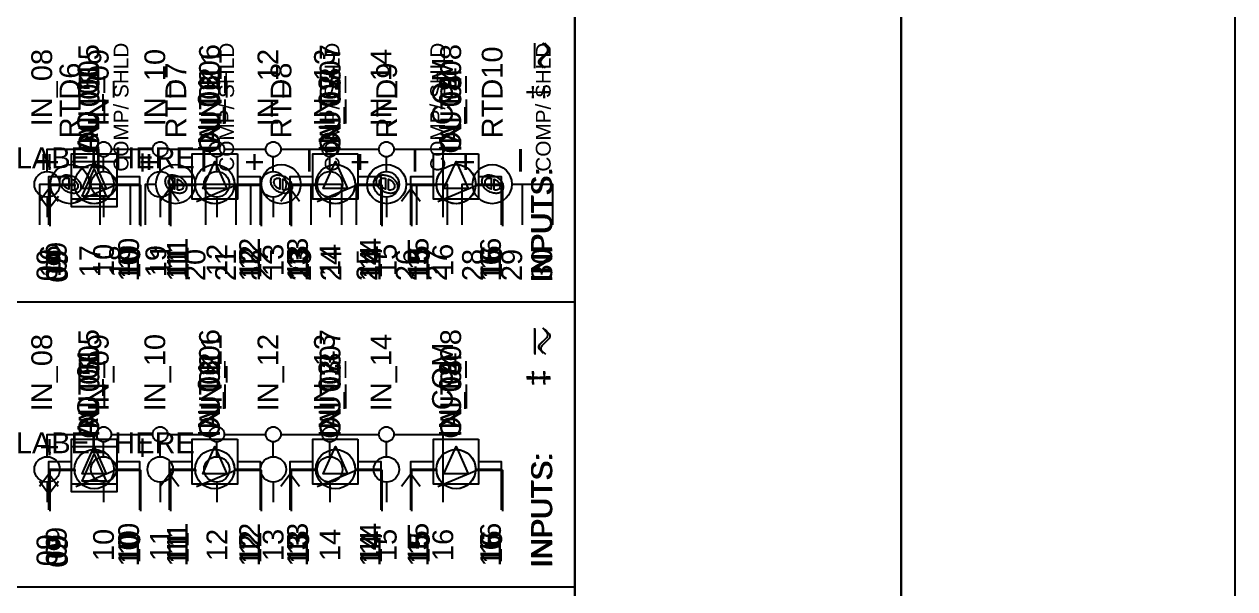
# Model space of a CAD drawing. Extents: x 0.3 to 23.7, y 0.2 to 17.8.
# Drawn here: x 11.563 to 15.577, y 3.17 to 5.042 of the extents above; entities that cross this region are included whole.
import ezdxf

# ---------------------------------------------------------------- set-up
doc = ezdxf.new("R2010")
doc.units = 0
doc.header["$MEASUREMENT"] = 0
for name, color, linetype in [('3_01__0-__EMPTY', 7, 'CONTINUOUS'), ('3_02__B-___3__DI___4__DO__', 7, 'CONTINUOUS'), ('3_03__1-___4__DI___4__DO_E', 7, 'CONTINUOUS'), ('3_04__C-___4__DI___4__DO_F', 7, 'CONTINUOUS'), ('3_05__D-___4__DI___3__DO_E', 7, 'CONTINUOUS'), ('3_06__2-___8__DO__ELECTROM', 7, 'CONTINUOUS'), ('3_07__3-___8__DI', 7, 'CONTINUOUS'), ('3_08__4-___14__DI', 7, 'CONTINUOUS'), ('3_09__6-___4__AI___4__AO__', 7, 'CONTINUOUS'), ('3_10__9-___10__RTD_INPUTS', 7, 'CONTINUOUS'), ('4_01__0-__EMPTY', 7, 'CONTINUOUS'), ('4_02__B-___3__DI___4__DO__', 7, 'CONTINUOUS'), ('4_03__1-___4__DI___4__DO_E', 7, 'CONTINUOUS'), ('4_04__C-___4__DI___4__DO_F', 7, 'CONTINUOUS'), ('4_05__D-___4__DI___3__DO_E', 7, 'CONTINUOUS'), ('4_06__2-___8__DO__ELECTROM', 7, 'CONTINUOUS'), ('4_07__3-___8__DI', 7, 'CONTINUOUS'), ('4_08__4-___14__DI', 7, 'CONTINUOUS'), ('4_09__6-___4__AI___4__AO__', 7, 'CONTINUOUS'), ('6_00_____DWG', 7, 'CONTINUOUS')]:
    doc.layers.add(name, color=color, linetype=linetype)
doc.styles.add('ARIAL', font='arial.ttf')

msp = doc.modelspace()

# ---------------------------------------------------------------- linework, layer by layer
at = {"layer": '3_02__B-___3__DI___4__DO__'}
for points in [[(13.2558, 4.8954), (13.2558, 4.9783)], [(11.8697, 4.5863), (11.8697, 4.4363), (11.7197, 4.4363), (11.7197, 4.5863), (11.8697, 4.5863)], [(11.8347, 4.4714), (11.7547, 4.4714), (11.7947, 4.5613), (11.8347, 4.4714)], [(11.6448, 4.3764), (11.6447, 4.5114), (11.7197, 4.5114)], [(11.8697, 4.5114), (11.9449, 4.5114), (11.9449, 4.3764)], [(12.0447, 4.3764), (12.0447, 4.5114), (12.1299, 4.5114)], [(12.2599, 4.5114), (12.3448, 4.5114), (12.3448, 4.3764)], [(12.4447, 4.3764), (12.4447, 4.5114), (12.5298, 4.5114)], [(12.6598, 4.5114), (12.7448, 4.5114), (12.7448, 4.3764)], [(12.8447, 4.3764), (12.8447, 4.5114), (12.9298, 4.5114)], [(13.0598, 4.5114), (13.1448, 4.5114), (13.1448, 4.3764)], [(11.6135, 4.4714), (11.6447, 4.4301), (11.6759, 4.4714)]]:
    msp.add_lwpolyline(points, dxfattribs=at)
msp.add_lwpolyline([(13.2911, 4.8954), (13.2773, 4.9094, -0.328455), (13.2794, 4.9254), (13.3016, 4.9476, 0.339292), (13.3036, 4.9636), (13.2891, 4.9784)], format="xyb", dxfattribs=at)
for centre in [(12.1949, 4.5114), (12.5948, 4.5114), (12.9948, 4.5114)]:
    msp.add_circle(centre, 0.065, dxfattribs=at)
at = {"layer": '3_03__1-___4__DI___4__DO_E'}
for points in [[(13.2558, 4.8954), (13.2558, 4.9783)], [(11.6446, 4.3764), (11.6446, 4.5114), (11.7296, 4.5114)], [(11.6446, 4.3764), (11.6446, 4.5114), (11.7296, 4.5114)], [(11.8596, 4.5114), (11.9446, 4.5114), (11.9446, 4.3764)], [(11.8596, 4.5114), (11.9446, 4.5114), (11.9446, 4.3764)], [(12.0447, 4.3764), (12.0447, 4.5114), (12.1296, 4.5114)], [(12.0447, 4.3764), (12.0447, 4.5114), (12.1296, 4.5114)], [(12.2597, 4.5114), (12.3447, 4.5114), (12.3447, 4.3764)], [(12.2597, 4.5114), (12.3447, 4.5114), (12.3447, 4.3764)], [(12.4447, 4.3764), (12.4447, 4.5114), (12.5297, 4.5114)], [(12.4447, 4.3764), (12.4447, 4.5114), (12.5297, 4.5114)], [(12.6597, 4.5114), (12.7447, 4.5114), (12.7447, 4.3764)], [(12.6597, 4.5114), (12.7447, 4.5114), (12.7447, 4.3764)], [(12.8446, 4.3764), (12.8446, 4.5114), (12.9298, 4.5114)], [(12.8446, 4.3764), (12.8446, 4.5114), (12.9298, 4.5114)], [(13.0598, 4.5114), (13.1448, 4.5114), (13.1448, 4.3764)], [(13.0598, 4.5114), (13.1448, 4.5114), (13.1448, 4.3764)]]:
    msp.add_lwpolyline(points, dxfattribs=at)
msp.add_lwpolyline([(13.2911, 4.8954), (13.2773, 4.9094, -0.328455), (13.2794, 4.9254), (13.3016, 4.9476, 0.339292), (13.3036, 4.9636), (13.2891, 4.9784)], format="xyb", dxfattribs=at)
for points in [[(11.7946, 4.5763), (11.8077, 4.575), (11.8199, 4.5712), (11.8309, 4.5652), (11.8406, 4.5573), (11.8485, 4.5477), (11.8545, 4.5366), (11.8583, 4.5244), (11.8596, 4.5113), (11.8583, 4.4982), (11.8545, 4.486), (11.8485, 4.475), (11.8406, 4.4654), (11.8309, 4.4574), (11.8199, 4.4515), (11.8077, 4.4477), (11.7946, 4.4463), (11.7815, 4.4477), (11.7693, 4.4515), (11.7583, 4.4574), (11.7486, 4.4654), (11.7407, 4.475), (11.7347, 4.486), (11.7309, 4.4982), (11.7296, 4.5113), (11.7309, 4.5244), (11.7347, 4.5366), (11.7407, 4.5477), (11.7486, 4.5573), (11.7583, 4.5652), (11.7693, 4.5712), (11.7815, 4.575)], [(12.1947, 4.5763), (12.2078, 4.575), (12.22, 4.5712), (12.231, 4.5652), (12.2406, 4.5573), (12.2486, 4.5477), (12.2546, 4.5366), (12.2583, 4.5244), (12.2597, 4.5113), (12.2583, 4.4982), (12.2546, 4.486), (12.2486, 4.475), (12.2406, 4.4654), (12.231, 4.4574), (12.22, 4.4515), (12.2078, 4.4477), (12.1947, 4.4463), (12.1816, 4.4477), (12.1694, 4.4515), (12.1583, 4.4574), (12.1487, 4.4654), (12.1408, 4.475), (12.1348, 4.486), (12.131, 4.4982), (12.1297, 4.5113), (12.131, 4.5244), (12.1348, 4.5366), (12.1408, 4.5477), (12.1487, 4.5573), (12.1583, 4.5652), (12.1694, 4.5712), (12.1816, 4.575)], [(12.5947, 4.5763), (12.6078, 4.575), (12.62, 4.5712), (12.6311, 4.5652), (12.6407, 4.5573), (12.6486, 4.5477), (12.6546, 4.5366), (12.6584, 4.5244), (12.6597, 4.5113), (12.6584, 4.4982), (12.6546, 4.486), (12.6486, 4.475), (12.6407, 4.4654), (12.6311, 4.4574), (12.62, 4.4515), (12.6078, 4.4477), (12.5947, 4.4463), (12.5816, 4.4477), (12.5694, 4.4515), (12.5584, 4.4574), (12.5488, 4.4654), (12.5408, 4.475), (12.5348, 4.486), (12.5311, 4.4982), (12.5297, 4.5113), (12.5311, 4.5244), (12.5348, 4.5366), (12.5408, 4.5477), (12.5488, 4.5573), (12.5584, 4.5652), (12.5694, 4.5712), (12.5816, 4.575)], [(12.9948, 4.5763), (13.0079, 4.575), (13.0201, 4.5712), (13.0311, 4.5652), (13.0408, 4.5573), (13.0487, 4.5477), (13.0547, 4.5366), (13.0585, 4.5244), (13.0598, 4.5113), (13.0585, 4.4982), (13.0547, 4.486), (13.0487, 4.475), (13.0408, 4.4654), (13.0311, 4.4574), (13.0201, 4.4515), (13.0079, 4.4477), (12.9948, 4.4463), (12.9817, 4.4477), (12.9695, 4.4515), (12.9585, 4.4574), (12.9488, 4.4654), (12.9409, 4.475), (12.9349, 4.486), (12.9311, 4.4982), (12.9298, 4.5113), (12.9311, 4.5244), (12.9349, 4.5366), (12.9409, 4.5477), (12.9488, 4.5573), (12.9585, 4.5652), (12.9695, 4.5712), (12.9817, 4.575)]]:
    msp.add_lwpolyline(points, close=True, dxfattribs=at)
for centre in [(11.7946, 4.5114), (12.1947, 4.5114), (12.5947, 4.5114), (12.9948, 4.5114)]:
    msp.add_circle(centre, 0.065, dxfattribs=at)
at = {"layer": '3_04__C-___4__DI___4__DO_F'}
for points in [[(13.2558, 4.8953), (13.2558, 4.9783)], [(11.6446, 4.3763), (11.6446, 4.5113), (11.7296, 4.5113)], [(11.8596, 4.5113), (11.9446, 4.5113), (11.9446, 4.3763)], [(12.0447, 4.3763), (12.0447, 4.5113), (12.1296, 4.5113)], [(12.2597, 4.5113), (12.3447, 4.5113), (12.3447, 4.3763)], [(12.4447, 4.3763), (12.4447, 4.5113), (12.5297, 4.5113)], [(12.6597, 4.5113), (12.7447, 4.5113), (12.7447, 4.3763)], [(12.8446, 4.3763), (12.8446, 4.5113), (12.9298, 4.5113)], [(13.0598, 4.5113), (13.1448, 4.5113), (13.1448, 4.3763)]]:
    msp.add_lwpolyline(points, dxfattribs=at)
msp.add_lwpolyline([(13.2847, 4.8953), (13.271, 4.9093, -0.328455), (13.273, 4.9253), (13.2952, 4.9476, 0.339292), (13.2973, 4.9635), (13.2828, 4.9783)], format="xyb", dxfattribs=at)
for centre in [(11.7946, 4.5113), (12.1947, 4.5113), (12.5947, 4.5113), (12.9946, 4.5113)]:
    msp.add_circle(centre, 0.065, dxfattribs=at)
at = {"layer": '3_05__D-___4__DI___3__DO_E'}
for points in [[(13.2558, 4.8954), (13.2558, 4.9783)], [(11.6446, 4.3764), (11.6446, 4.5114), (11.7296, 4.5114)], [(11.8596, 4.5114), (11.9446, 4.5114), (11.9446, 4.3764)], [(12.0447, 4.3764), (12.0447, 4.5114), (12.1296, 4.5114)], [(12.2597, 4.5114), (12.3447, 4.5114), (12.3447, 4.3764)], [(12.4447, 4.3764), (12.4447, 4.5114), (12.5297, 4.5114)], [(12.6597, 4.5114), (12.7447, 4.5114), (12.7447, 4.3764)], [(12.8446, 4.3764), (12.8446, 4.5114), (12.9298, 4.5114)], [(13.0598, 4.5114), (13.1448, 4.5114), (13.1448, 4.3764)]]:
    msp.add_lwpolyline(points, dxfattribs=at)
msp.add_lwpolyline([(13.2847, 4.8954), (13.271, 4.9094, -0.328455), (13.273, 4.9253), (13.2952, 4.9476, 0.339292), (13.2973, 4.9636), (13.2828, 4.9783)], format="xyb", dxfattribs=at)
for centre in [(11.7946, 4.5114), (12.1947, 4.5114), (12.5947, 4.5114), (12.9946, 4.5114)]:
    msp.add_circle(centre, 0.065, dxfattribs=at)
at = {"layer": '3_06__2-___8__DO__ELECTROM'}
for points in [[(11.6486, 4.3725), (11.6486, 4.5075), (11.7337, 4.5075)], [(11.7337, 4.4538), (11.8637, 4.5075), (11.9487, 4.5075), (11.9487, 4.3725)], [(12.0486, 4.3725), (12.0486, 4.5075), (12.1337, 4.5075)], [(12.1337, 4.4538), (12.2637, 4.5075), (12.3487, 4.5075), (12.3487, 4.3725)], [(12.4486, 4.3725), (12.4486, 4.5075), (12.5336, 4.5075)], [(12.5337, 4.4538), (12.6637, 4.5075), (12.7486, 4.5075), (12.7486, 4.3725)], [(12.8485, 4.3725), (12.8485, 4.5075), (12.9336, 4.5075)], [(12.9337, 4.4538), (13.0636, 4.5075), (13.1486, 4.5075), (13.1486, 4.3725)]]:
    msp.add_lwpolyline(points, dxfattribs=at)
at = {"layer": '3_07__3-___8__DI'}
for points in [[(13.256, 4.8954), (13.256, 4.9783)], [(11.6448, 4.3764), (11.6448, 4.5114), (11.7298, 4.5114)], [(11.8598, 4.5114), (11.9448, 4.5114), (11.9448, 4.3764)], [(12.0449, 4.3764), (12.0449, 4.5114), (12.1299, 4.5114)], [(12.2599, 4.5114), (12.3449, 4.5114), (12.3449, 4.3764)], [(12.445, 4.3764), (12.4449, 4.5114), (12.5299, 4.5114)], [(12.6599, 4.5114), (12.7449, 4.5114), (12.7449, 4.3764)], [(12.8448, 4.3764), (12.8448, 4.5114), (12.9298, 4.5114)], [(13.0598, 4.5114), (13.1448, 4.5114), (13.1448, 4.3764)]]:
    msp.add_lwpolyline(points, dxfattribs=at)
msp.add_lwpolyline([(13.2849, 4.8954), (13.2712, 4.9094, -0.328455), (13.2733, 4.9253), (13.2954, 4.9476, 0.339292), (13.2975, 4.9636), (13.283, 4.9783)], format="xyb", dxfattribs=at)
for centre in [(11.7948, 4.5114), (12.1949, 4.5114), (12.5949, 4.5114), (12.9948, 4.5114)]:
    msp.add_circle(centre, 0.065, dxfattribs=at)
at = {"layer": '3_08__4-___14__DI'}
for points in [[(13.2558, 4.8954), (13.2558, 4.9783)], [(11.6387, 4.5528), (11.6387, 4.6268), (11.8012, 4.6268)], [(11.8512, 4.6268), (11.9887, 4.6268)], [(12.0387, 4.6268), (12.1762, 4.6268)], [(12.2262, 4.6268), (12.3637, 4.6268)], [(12.4137, 4.6268), (12.5512, 4.6268)], [(12.6012, 4.6268), (12.7387, 4.6268)], [(12.7887, 4.6268), (12.9512, 4.6268), (12.9512, 4.4018)], [(11.8262, 4.5528), (11.8262, 4.6018)], [(12.0137, 4.5528), (12.0137, 4.6018)], [(12.2012, 4.5528), (12.2012, 4.6018)], [(12.3887, 4.5528), (12.3887, 4.6018)], [(12.5762, 4.5528), (12.5762, 4.6018)], [(12.7637, 4.5528), (12.7637, 4.6018)], [(11.6387, 4.4683), (11.6387, 4.4018)], [(11.8262, 4.4683), (11.8262, 4.4018)], [(12.0137, 4.4683), (12.0137, 4.4018)], [(12.2012, 4.4683), (12.2012, 4.4018)], [(12.3887, 4.4683), (12.3887, 4.4018)], [(12.5762, 4.4683), (12.5762, 4.4018)], [(12.7637, 4.4683), (12.7637, 4.4018)]]:
    msp.add_lwpolyline(points, dxfattribs=at)
msp.add_lwpolyline([(13.2847, 4.8954), (13.271, 4.9094, -0.328455), (13.273, 4.9253), (13.2952, 4.9476, 0.339292), (13.2973, 4.9636), (13.2828, 4.9783)], format="xyb", dxfattribs=at)
for centre, radius in [((11.8262, 4.6268), 0.025), ((12.0137, 4.6268), 0.025), ((12.2012, 4.6268), 0.025), ((12.3887, 4.6268), 0.025), ((12.5762, 4.6268), 0.025), ((12.7637, 4.6268), 0.025), ((11.6387, 4.5105), 0.0422), ((11.8262, 4.5105), 0.0422), ((12.0137, 4.5105), 0.0422), ((12.2012, 4.5105), 0.0422), ((12.3887, 4.5105), 0.0422), ((12.5762, 4.5105), 0.0422), ((12.7637, 4.5105), 0.0422)]:
    msp.add_circle(centre, radius, dxfattribs=at)
at = {"layer": '3_09__6-___4__AI___4__AO__'}
for points in [[(11.8694, 4.6113), (11.8694, 4.4613), (11.7194, 4.4613), (11.7194, 4.6113), (11.8694, 4.6113)], [(11.8344, 4.4963), (11.7544, 4.4963), (11.7944, 4.5863), (11.8344, 4.4963)], [(12.2695, 4.6113), (12.2695, 4.4613), (12.1195, 4.4613), (12.1195, 4.6113), (12.2695, 4.6113)], [(12.2345, 4.4963), (12.1545, 4.4963), (12.1945, 4.5863), (12.2345, 4.4963)], [(12.6695, 4.6113), (12.6695, 4.4613), (12.5196, 4.4613), (12.5196, 4.6113), (12.6695, 4.6113)], [(12.6345, 4.4963), (12.5545, 4.4963), (12.5945, 4.5863), (12.6345, 4.4963)], [(13.0696, 4.6113), (13.0696, 4.4613), (12.9196, 4.4613), (12.9196, 4.6113), (13.0696, 4.6113)], [(13.0346, 4.4963), (12.9546, 4.4963), (12.9946, 4.5863), (13.0346, 4.4963)], [(11.6444, 4.4014), (11.6444, 4.5364), (11.7194, 4.5364)], [(11.8694, 4.5364), (11.9445, 4.5364), (11.9445, 4.4014)], [(12.0444, 4.4014), (12.0444, 4.5364), (12.1195, 4.5364)], [(12.2695, 4.5364), (12.3446, 4.5364), (12.3446, 4.4014)], [(12.4445, 4.4014), (12.4445, 4.5364), (12.5195, 4.5364)], [(12.6696, 4.5364), (12.7447, 4.5364), (12.7447, 4.4014)], [(12.8446, 4.4014), (12.8445, 4.5364), (12.9196, 4.5364)], [(13.0696, 4.5364), (13.1447, 4.5364), (13.1447, 4.4014)], [(11.6132, 4.4551), (11.6444, 4.4964), (11.6756, 4.4551)], [(12.0132, 4.4551), (12.0444, 4.4964), (12.0756, 4.4551)], [(12.4133, 4.4551), (12.4445, 4.4964), (12.4757, 4.4551)], [(12.8133, 4.4551), (12.8446, 4.4964), (12.8758, 4.4551)]]:
    msp.add_lwpolyline(points, dxfattribs=at)
at = {"layer": '3_10__9-___10__RTD_INPUTS'}
for points in [[(11.6813, 4.5268, -0.143998), (11.6863, 4.5361, -0.134668), (11.6955, 4.5411, -0.092608), (11.7083, 4.5416, -0.064693), (11.7231, 4.5377, -0.06933), (11.7359, 4.5303, -0.080584), (11.7451, 4.5203, -0.095051), (11.7501, 4.5084, -0.105205), (11.7501, 4.4958, -0.144282), (11.7451, 4.4866, -0.134327), (11.7359, 4.4816, -0.092374), (11.7231, 4.4811, -0.064684), (11.7083, 4.485, -0.069188), (11.6955, 4.4924, -0.080393), (11.6863, 4.5023, -0.095121), (11.6813, 4.5142, -0.105176)], [(12.0313, 4.5268, -0.143998), (12.0363, 4.5361, -0.134668), (12.0456, 4.5411, -0.092608), (12.0583, 4.5416, -0.064693), (12.0732, 4.5377, -0.06933), (12.0859, 4.5303, -0.080584), (12.0952, 4.5203, -0.095051), (12.1002, 4.5084, -0.105205), (12.1002, 4.4958, -0.144282), (12.0952, 4.4866, -0.134327), (12.0859, 4.4816, -0.092374), (12.0732, 4.4811, -0.064684), (12.0583, 4.485, -0.069188), (12.0456, 4.4924, -0.080393), (12.0363, 4.5023, -0.095121), (12.0313, 4.5142, -0.105176)], [(12.3813, 4.5268, -0.143998), (12.3863, 4.5361, -0.134668), (12.3956, 4.5411, -0.092608), (12.4083, 4.5416, -0.064693), (12.4232, 4.5377, -0.06933), (12.4359, 4.5303, -0.080584), (12.4452, 4.5203, -0.095051), (12.4502, 4.5084, -0.105205), (12.4502, 4.4958, -0.144282), (12.4452, 4.4866, -0.134327), (12.4359, 4.4816, -0.092374), (12.4232, 4.4811, -0.064684), (12.4083, 4.485, -0.069188), (12.3956, 4.4924, -0.080393), (12.3863, 4.5023, -0.095121), (12.3813, 4.5142, -0.105176)], [(12.7313, 4.5268, -0.143998), (12.7363, 4.5361, -0.134668), (12.7456, 4.5411, -0.092608), (12.7583, 4.5416, -0.064693), (12.7732, 4.5377, -0.06933), (12.7859, 4.5303, -0.080584), (12.7952, 4.5203, -0.095051), (12.8002, 4.5084, -0.105205), (12.8002, 4.4958, -0.144282), (12.7952, 4.4866, -0.134327), (12.7859, 4.4816, -0.092374), (12.7732, 4.4811, -0.064684), (12.7583, 4.485, -0.069188), (12.7456, 4.4924, -0.080393), (12.7363, 4.5023, -0.095121), (12.7313, 4.5142, -0.105176)], [(13.0813, 4.5268, -0.143998), (13.0863, 4.5361, -0.134668), (13.0956, 4.5411, -0.092608), (13.1083, 4.5416, -0.064693), (13.1232, 4.5377, -0.06933), (13.1359, 4.5303, -0.080584), (13.1452, 4.5203, -0.095051), (13.1502, 4.5084, -0.105205), (13.1502, 4.4958, -0.144282), (13.1452, 4.4866, -0.134327), (13.1359, 4.4816, -0.092374), (13.1232, 4.4811, -0.064684), (13.1083, 4.485, -0.069188), (13.0956, 4.4924, -0.080393), (13.0863, 4.5023, -0.095121), (13.0813, 4.5142, -0.105176)], [(11.7107, 4.5306), (11.7107, 4.4947), (11.7076, 4.4958, -0.062591), (11.6997, 4.5006, -0.080511), (11.6941, 4.5067, -0.095491), (11.6912, 4.514, -0.097303), (11.6912, 4.5218, -0.142807), (11.6941, 4.5275, -0.135554), (11.6997, 4.5306, -0.08583), (11.7076, 4.5312)], [(11.7207, 4.4919), (11.7207, 4.5277), (11.7238, 4.5267, -0.062591), (11.7317, 4.5219, -0.080511), (11.7373, 4.5157, -0.095491), (11.7402, 4.5085, -0.097303), (11.7402, 4.5007, -0.142807), (11.7373, 4.495, -0.135554), (11.7317, 4.4919, -0.08583), (11.7238, 4.4913)], [(12.0607, 4.5306), (12.0607, 4.4947), (12.0576, 4.4958, -0.062591), (12.0497, 4.5006, -0.080511), (12.0441, 4.5067, -0.095491), (12.0412, 4.514, -0.097303), (12.0412, 4.5218, -0.142807), (12.0441, 4.5275, -0.135554), (12.0497, 4.5306, -0.08583), (12.0576, 4.5312)], [(12.0707, 4.4919), (12.0707, 4.5277), (12.0738, 4.5267, -0.062591), (12.0817, 4.5219, -0.080511), (12.0873, 4.5157, -0.095491), (12.0902, 4.5085, -0.097303), (12.0902, 4.5007, -0.142807), (12.0873, 4.495, -0.135554), (12.0817, 4.4919, -0.08583), (12.0738, 4.4913)], [(12.4107, 4.5306), (12.4107, 4.4947), (12.4076, 4.4958, -0.062591), (12.3997, 4.5006, -0.080511), (12.3942, 4.5067, -0.095491), (12.3912, 4.514, -0.097303), (12.3912, 4.5218, -0.142807), (12.3942, 4.5275, -0.135554), (12.3997, 4.5306, -0.08583), (12.4076, 4.5312)], [(12.4207, 4.4919), (12.4207, 4.5277), (12.4238, 4.5267, -0.062591), (12.4318, 4.5219, -0.080511), (12.4373, 4.5157, -0.095491), (12.4403, 4.5085, -0.097303), (12.4403, 4.5007, -0.142807), (12.4373, 4.495, -0.135554), (12.4318, 4.4919, -0.08583), (12.4238, 4.4913)], [(12.7607, 4.5306), (12.7607, 4.4947), (12.7576, 4.4958, -0.062591), (12.7497, 4.5006, -0.080511), (12.7442, 4.5067, -0.095491), (12.7412, 4.514, -0.097303), (12.7412, 4.5218, -0.142807), (12.7442, 4.5275, -0.135554), (12.7497, 4.5306, -0.08583), (12.7576, 4.5312)], [(12.7707, 4.4919), (12.7707, 4.5277), (12.7738, 4.5267, -0.062591), (12.7817, 4.5219, -0.080511), (12.7873, 4.5157, -0.095491), (12.7902, 4.5085, -0.097303), (12.7902, 4.5007, -0.142807), (12.7873, 4.495, -0.135554), (12.7817, 4.4919, -0.08583), (12.7738, 4.4913)], [(13.1107, 4.5306), (13.1107, 4.4947), (13.1076, 4.4958, -0.062591), (13.0997, 4.5006, -0.080511), (13.0942, 4.5067, -0.095491), (13.0912, 4.514, -0.097303), (13.0912, 4.5218, -0.142807), (13.0942, 4.5275, -0.135554), (13.0997, 4.5306, -0.08583), (13.1076, 4.5312)], [(13.1207, 4.4919), (13.1207, 4.5277), (13.1239, 4.5267, -0.062591), (13.1318, 4.5219, -0.080511), (13.1373, 4.5157, -0.095491), (13.1403, 4.5085, -0.097303), (13.1403, 4.5007, -0.142807), (13.1373, 4.495, -0.135554), (13.1318, 4.4919, -0.08583), (13.1239, 4.4913)]]:
    msp.add_lwpolyline(points, format="xyb", close=True, dxfattribs=at)
for points in [[(11.6146, 4.3764), (11.6146, 4.5114), (11.6496, 4.5114)], [(11.7796, 4.5114), (11.9146, 4.5114), (11.9146, 4.3764)], [(11.8146, 4.3764), (11.8146, 4.5114)], [(11.9647, 4.3764), (11.9646, 4.5114), (11.9996, 4.5114)], [(12.1296, 4.5114), (12.2647, 4.5114), (12.2647, 4.3764)], [(12.1647, 4.3764), (12.1647, 4.5114)], [(12.3147, 4.3764), (12.3147, 4.5114), (12.3497, 4.5114)], [(12.4796, 4.5114), (12.6147, 4.5114), (12.6147, 4.3764)], [(12.5147, 4.3764), (12.5147, 4.5114)], [(12.6647, 4.3764), (12.6647, 4.5114), (12.6996, 4.5114)], [(12.8296, 4.5114), (12.9647, 4.5114), (12.9647, 4.3764)], [(12.8647, 4.3764), (12.8647, 4.5114)], [(13.0147, 4.3764), (13.0147, 4.5114), (13.0497, 4.5114)], [(13.1797, 4.5114), (13.3147, 4.5114), (13.3147, 4.3764)], [(13.2147, 4.3764), (13.2147, 4.5114)]]:
    msp.add_lwpolyline(points, dxfattribs=at)
for centre in [(11.7146, 4.5114), (12.0646, 4.5114), (12.4146, 4.5114), (12.7646, 4.5114), (13.1147, 4.5114)]:
    msp.add_circle(centre, 0.065, dxfattribs=at)
at = {"layer": '4_02__B-___3__DI___4__DO__'}
for points in [[(13.2569, 3.9461), (13.2569, 4.0291)], [(11.8697, 3.6414), (11.8697, 3.4914), (11.7197, 3.4914), (11.7197, 3.6414), (11.8697, 3.6414)], [(11.8347, 3.5264), (11.7547, 3.5264), (11.7947, 3.6164), (11.8347, 3.5264)], [(11.6448, 3.4314), (11.6447, 3.5664), (11.7197, 3.5664)], [(11.8697, 3.5664), (11.9449, 3.5664), (11.9449, 3.4314)], [(12.0447, 3.4314), (12.0447, 3.5664), (12.1299, 3.5664)], [(12.2599, 3.5664), (12.3448, 3.5664), (12.3448, 3.4314)], [(12.4447, 3.4314), (12.4447, 3.5664), (12.5298, 3.5664)], [(12.6598, 3.5664), (12.7448, 3.5664), (12.7448, 3.4314)], [(12.8447, 3.4314), (12.8447, 3.5664), (12.9298, 3.5664)], [(13.0598, 3.5664), (13.1448, 3.5664), (13.1448, 3.4314)], [(11.6135, 3.5264), (11.6447, 3.4851), (11.6759, 3.5264)]]:
    msp.add_lwpolyline(points, dxfattribs=at)
msp.add_lwpolyline([(13.2922, 3.9461), (13.2785, 3.9602, -0.328455), (13.2805, 3.9761), (13.3027, 3.9984, 0.339292), (13.3048, 4.0143), (13.2903, 4.0291)], format="xyb", dxfattribs=at)
for centre in [(12.1949, 3.5664), (12.5948, 3.5664), (12.9948, 3.5664)]:
    msp.add_circle(centre, 0.065, dxfattribs=at)
at = {"layer": '4_03__1-___4__DI___4__DO_E'}
for points in [[(13.2569, 3.9461), (13.2569, 4.0291)], [(11.6446, 3.4314), (11.6446, 3.5664), (11.7296, 3.5664)], [(11.6446, 3.4314), (11.6446, 3.5664), (11.7296, 3.5664)], [(11.8596, 3.5664), (11.9446, 3.5664), (11.9446, 3.4314)], [(11.8596, 3.5664), (11.9446, 3.5664), (11.9446, 3.4314)], [(12.0447, 3.4314), (12.0447, 3.5664), (12.1296, 3.5664)], [(12.0447, 3.4314), (12.0447, 3.5664), (12.1296, 3.5664)], [(12.2597, 3.5664), (12.3447, 3.5664), (12.3447, 3.4314)], [(12.2597, 3.5664), (12.3447, 3.5664), (12.3447, 3.4314)], [(12.4447, 3.4314), (12.4447, 3.5664), (12.5297, 3.5664)], [(12.4447, 3.4314), (12.4447, 3.5664), (12.5297, 3.5664)], [(12.6597, 3.5664), (12.7447, 3.5664), (12.7447, 3.4314)], [(12.6597, 3.5664), (12.7447, 3.5664), (12.7447, 3.4314)], [(12.8446, 3.4314), (12.8446, 3.5664), (12.9298, 3.5664)], [(12.8446, 3.4314), (12.8446, 3.5664), (12.9298, 3.5664)], [(13.0598, 3.5664), (13.1448, 3.5664), (13.1448, 3.4314)], [(13.0598, 3.5664), (13.1448, 3.5664), (13.1448, 3.4314)]]:
    msp.add_lwpolyline(points, dxfattribs=at)
msp.add_lwpolyline([(13.2922, 3.9461), (13.2785, 3.9602, -0.328455), (13.2805, 3.9761), (13.3027, 3.9984, 0.339292), (13.3048, 4.0143), (13.2903, 4.0291)], format="xyb", dxfattribs=at)
for points in [[(11.7946, 3.6313), (11.8077, 3.63), (11.8199, 3.6262), (11.8309, 3.6202), (11.8406, 3.6123), (11.8485, 3.6027), (11.8545, 3.5917), (11.8583, 3.5795), (11.8596, 3.5664), (11.8583, 3.5533), (11.8545, 3.5411), (11.8485, 3.53), (11.8406, 3.5204), (11.8309, 3.5125), (11.8199, 3.5065), (11.8077, 3.5027), (11.7946, 3.5014), (11.7815, 3.5027), (11.7693, 3.5065), (11.7583, 3.5125), (11.7486, 3.5204), (11.7407, 3.53), (11.7347, 3.5411), (11.7309, 3.5533), (11.7296, 3.5664), (11.7309, 3.5795), (11.7347, 3.5917), (11.7407, 3.6027), (11.7486, 3.6123), (11.7583, 3.6202), (11.7693, 3.6262), (11.7815, 3.63)], [(12.1947, 3.6313), (12.2078, 3.63), (12.22, 3.6262), (12.231, 3.6202), (12.2406, 3.6123), (12.2486, 3.6027), (12.2546, 3.5917), (12.2583, 3.5795), (12.2597, 3.5664), (12.2583, 3.5533), (12.2546, 3.5411), (12.2486, 3.53), (12.2406, 3.5204), (12.231, 3.5125), (12.22, 3.5065), (12.2078, 3.5027), (12.1947, 3.5014), (12.1816, 3.5027), (12.1694, 3.5065), (12.1583, 3.5125), (12.1487, 3.5204), (12.1408, 3.53), (12.1348, 3.5411), (12.131, 3.5533), (12.1297, 3.5664), (12.131, 3.5795), (12.1348, 3.5917), (12.1408, 3.6027), (12.1487, 3.6123), (12.1583, 3.6202), (12.1694, 3.6262), (12.1816, 3.63)], [(12.5947, 3.6313), (12.6078, 3.63), (12.62, 3.6262), (12.6311, 3.6202), (12.6407, 3.6123), (12.6486, 3.6027), (12.6546, 3.5917), (12.6584, 3.5795), (12.6597, 3.5664), (12.6584, 3.5533), (12.6546, 3.5411), (12.6486, 3.53), (12.6407, 3.5204), (12.6311, 3.5125), (12.62, 3.5065), (12.6078, 3.5027), (12.5947, 3.5014), (12.5816, 3.5027), (12.5694, 3.5065), (12.5584, 3.5125), (12.5488, 3.5204), (12.5408, 3.53), (12.5348, 3.5411), (12.5311, 3.5533), (12.5297, 3.5664), (12.5311, 3.5795), (12.5348, 3.5917), (12.5408, 3.6027), (12.5488, 3.6123), (12.5584, 3.6202), (12.5694, 3.6262), (12.5816, 3.63)], [(12.9948, 3.6313), (13.0079, 3.63), (13.0201, 3.6262), (13.0311, 3.6202), (13.0408, 3.6123), (13.0487, 3.6027), (13.0547, 3.5917), (13.0585, 3.5795), (13.0598, 3.5664), (13.0585, 3.5533), (13.0547, 3.5411), (13.0487, 3.53), (13.0408, 3.5204), (13.0311, 3.5125), (13.0201, 3.5065), (13.0079, 3.5027), (12.9948, 3.5014), (12.9817, 3.5027), (12.9695, 3.5065), (12.9585, 3.5125), (12.9488, 3.5204), (12.9409, 3.53), (12.9349, 3.5411), (12.9311, 3.5533), (12.9298, 3.5664), (12.9311, 3.5795), (12.9349, 3.5917), (12.9409, 3.6027), (12.9488, 3.6123), (12.9585, 3.6202), (12.9695, 3.6262), (12.9817, 3.63)]]:
    msp.add_lwpolyline(points, close=True, dxfattribs=at)
for centre in [(11.7946, 3.5664), (12.1947, 3.5664), (12.5947, 3.5664), (12.9948, 3.5664)]:
    msp.add_circle(centre, 0.065, dxfattribs=at)
at = {"layer": '4_04__C-___4__DI___4__DO_F'}
for points in [[(13.2558, 3.9503), (13.2558, 4.0333)], [(11.6446, 3.4313), (11.6446, 3.5663), (11.7296, 3.5663)], [(11.8596, 3.5663), (11.9446, 3.5663), (11.9446, 3.4313)], [(12.0447, 3.4313), (12.0447, 3.5663), (12.1296, 3.5663)], [(12.2597, 3.5663), (12.3447, 3.5663), (12.3447, 3.4313)], [(12.4447, 3.4313), (12.4447, 3.5663), (12.5297, 3.5663)], [(12.6597, 3.5663), (12.7447, 3.5663), (12.7447, 3.4313)], [(12.8446, 3.4313), (12.8446, 3.5663), (12.9298, 3.5663)], [(13.0598, 3.5663), (13.1448, 3.5663), (13.1448, 3.4313)]]:
    msp.add_lwpolyline(points, dxfattribs=at)
msp.add_lwpolyline([(13.2847, 3.9503), (13.271, 3.9643, -0.328455), (13.273, 3.9803), (13.2952, 4.0026, 0.339292), (13.2973, 4.0185), (13.2828, 4.0333)], format="xyb", dxfattribs=at)
for centre in [(11.7946, 3.5663), (12.1947, 3.5663), (12.5947, 3.5663), (12.9946, 3.5663)]:
    msp.add_circle(centre, 0.065, dxfattribs=at)
at = {"layer": '4_05__D-___4__DI___3__DO_E'}
for points in [[(13.2558, 3.9504), (13.2558, 4.0334)], [(11.6446, 3.4314), (11.6446, 3.5664), (11.7296, 3.5664)], [(11.8596, 3.5664), (11.9446, 3.5664), (11.9446, 3.4314)], [(12.0447, 3.4314), (12.0447, 3.5664), (12.1296, 3.5664)], [(12.2597, 3.5664), (12.3447, 3.5664), (12.3447, 3.4314)], [(12.4447, 3.4314), (12.4447, 3.5664), (12.5297, 3.5664)], [(12.6597, 3.5664), (12.7447, 3.5664), (12.7447, 3.4314)], [(12.8446, 3.4314), (12.8446, 3.5664), (12.9298, 3.5664)], [(13.0598, 3.5664), (13.1448, 3.5664), (13.1448, 3.4314)]]:
    msp.add_lwpolyline(points, dxfattribs=at)
msp.add_lwpolyline([(13.2847, 3.9504), (13.271, 3.9644, -0.328455), (13.273, 3.9804), (13.2952, 4.0026, 0.339292), (13.2973, 4.0186), (13.2828, 4.0334)], format="xyb", dxfattribs=at)
for centre in [(11.7946, 3.5664), (12.1947, 3.5664), (12.5947, 3.5664), (12.9946, 3.5664)]:
    msp.add_circle(centre, 0.065, dxfattribs=at)
at = {"layer": '4_06__2-___8__DO__ELECTROM'}
for points in [[(11.6486, 3.4275), (11.6486, 3.5625), (11.7337, 3.5625)], [(11.7337, 3.5088), (11.8637, 3.5625), (11.9487, 3.5625), (11.9487, 3.4275)], [(12.0486, 3.4275), (12.0486, 3.5625), (12.1337, 3.5625)], [(12.1337, 3.5088), (12.2637, 3.5625), (12.3487, 3.5625), (12.3487, 3.4275)], [(12.4486, 3.4275), (12.4486, 3.5625), (12.5336, 3.5625)], [(12.5337, 3.5088), (12.6637, 3.5625), (12.7486, 3.5625), (12.7486, 3.4275)], [(12.8485, 3.4275), (12.8485, 3.5625), (12.9336, 3.5625)], [(12.9337, 3.5088), (13.0636, 3.5625), (13.1486, 3.5625), (13.1486, 3.4275)]]:
    msp.add_lwpolyline(points, dxfattribs=at)
at = {"layer": '4_07__3-___8__DI'}
for points in [[(13.256, 3.9504), (13.256, 4.0334)], [(11.6448, 3.4314), (11.6448, 3.5664), (11.7298, 3.5664)], [(11.8598, 3.5664), (11.9448, 3.5664), (11.9448, 3.4314)], [(12.0449, 3.4314), (12.0449, 3.5664), (12.1299, 3.5664)], [(12.2599, 3.5664), (12.3449, 3.5664), (12.3449, 3.4314)], [(12.445, 3.4314), (12.4449, 3.5664), (12.5299, 3.5664)], [(12.6599, 3.5664), (12.7449, 3.5664), (12.7449, 3.4314)], [(12.8448, 3.4314), (12.8448, 3.5664), (12.9298, 3.5664)], [(13.0598, 3.5664), (13.1448, 3.5664), (13.1448, 3.4314)]]:
    msp.add_lwpolyline(points, dxfattribs=at)
msp.add_lwpolyline([(13.2849, 3.9504), (13.2712, 3.9644, -0.328455), (13.2733, 3.9804), (13.2954, 4.0026, 0.339292), (13.2975, 4.0186), (13.283, 4.0334)], format="xyb", dxfattribs=at)
for centre in [(11.7948, 3.5664), (12.1949, 3.5664), (12.5949, 3.5664), (12.9948, 3.5664)]:
    msp.add_circle(centre, 0.065, dxfattribs=at)
at = {"layer": '4_08__4-___14__DI'}
for points in [[(13.2558, 3.9504), (13.2558, 4.0334)], [(11.6387, 3.6078), (11.6387, 3.6818), (11.8012, 3.6818)], [(11.8262, 3.6078), (11.8262, 3.6569)], [(11.8512, 3.6818), (11.9887, 3.6818)], [(12.0137, 3.6078), (12.0137, 3.6569)], [(12.0387, 3.6818), (12.1762, 3.6818)], [(12.2012, 3.6078), (12.2012, 3.6569)], [(12.2262, 3.6818), (12.3637, 3.6818)], [(12.3887, 3.6078), (12.3887, 3.6569)], [(12.4137, 3.6818), (12.5512, 3.6818)], [(12.5762, 3.6078), (12.5762, 3.6569)], [(12.6012, 3.6818), (12.7387, 3.6818)], [(12.7637, 3.6078), (12.7637, 3.6569)], [(12.7887, 3.6818), (12.9512, 3.6818), (12.9512, 3.4568)], [(11.6387, 3.5233), (11.6387, 3.4568)], [(11.8262, 3.5233), (11.8262, 3.4568)], [(12.0137, 3.5233), (12.0137, 3.4568)], [(12.2012, 3.5233), (12.2012, 3.4568)], [(12.3887, 3.5233), (12.3887, 3.4568)], [(12.5762, 3.5233), (12.5762, 3.4568)], [(12.7637, 3.5233), (12.7637, 3.4568)]]:
    msp.add_lwpolyline(points, dxfattribs=at)
msp.add_lwpolyline([(13.2847, 3.9504), (13.271, 3.9644, -0.328455), (13.273, 3.9804), (13.2952, 4.0026, 0.339292), (13.2973, 4.0186), (13.2828, 4.0334)], format="xyb", dxfattribs=at)
for centre, radius in [((11.8262, 3.6818), 0.025), ((12.0137, 3.6818), 0.025), ((12.2012, 3.6818), 0.025), ((12.3887, 3.6818), 0.025), ((12.5762, 3.6818), 0.025), ((12.7637, 3.6818), 0.025), ((11.6387, 3.5655), 0.0422), ((11.8262, 3.5655), 0.0422), ((12.0137, 3.5655), 0.0422), ((12.2012, 3.5655), 0.0422), ((12.3887, 3.5655), 0.0422), ((12.5762, 3.5655), 0.0422), ((12.7637, 3.5655), 0.0422)]:
    msp.add_circle(centre, radius, dxfattribs=at)
at = {"layer": '4_09__6-___4__AI___4__AO__'}
for points in [[(11.8694, 3.6663), (11.8694, 3.5164), (11.7194, 3.5164), (11.7194, 3.6663), (11.8694, 3.6663)], [(12.2695, 3.6663), (12.2695, 3.5164), (12.1195, 3.5164), (12.1195, 3.6663), (12.2695, 3.6663)], [(12.6695, 3.6663), (12.6695, 3.5164), (12.5196, 3.5164), (12.5196, 3.6663), (12.6695, 3.6663)], [(13.0696, 3.6663), (13.0696, 3.5164), (12.9196, 3.5164), (12.9196, 3.6663), (13.0696, 3.6663)], [(11.8344, 3.5514), (11.7544, 3.5514), (11.7944, 3.6414), (11.8344, 3.5514)], [(12.2345, 3.5514), (12.1545, 3.5514), (12.1945, 3.6414), (12.2345, 3.5514)], [(12.6345, 3.5514), (12.5545, 3.5514), (12.5945, 3.6414), (12.6345, 3.5514)], [(13.0346, 3.5514), (12.9546, 3.5514), (12.9946, 3.6414), (13.0346, 3.5514)], [(11.6444, 3.4564), (11.6444, 3.5914), (11.7194, 3.5914)], [(11.8694, 3.5914), (11.9445, 3.5914), (11.9445, 3.4564)], [(12.0444, 3.4564), (12.0444, 3.5914), (12.1195, 3.5914)], [(12.2695, 3.5914), (12.3446, 3.5914), (12.3446, 3.4564)], [(12.4445, 3.4564), (12.4445, 3.5914), (12.5195, 3.5914)], [(12.6696, 3.5914), (12.7447, 3.5914), (12.7447, 3.4564)], [(12.8446, 3.4564), (12.8445, 3.5914), (12.9196, 3.5914)], [(13.0696, 3.5914), (13.1447, 3.5914), (13.1447, 3.4564)], [(11.6132, 3.5101), (11.6444, 3.5514), (11.6756, 3.5101)], [(12.0132, 3.5101), (12.0444, 3.5514), (12.0756, 3.5101)], [(12.4133, 3.5101), (12.4445, 3.5514), (12.4757, 3.5101)], [(12.8133, 3.5101), (12.8446, 3.5514), (12.8758, 3.5101)]]:
    msp.add_lwpolyline(points, dxfattribs=at)
at = {"layer": '6_00_____DWG'}
for points in [[(14.4705, 8.9869), (14.5099, 8.9883), (15.5388, 8.9523, -0.404026), (15.5768, 8.913), (15.5768, 1.5084, -0.404026), (15.5388, 1.4691), (14.5099, 1.4331), (14.4705, 1.4345)], [(13.3087, 8.3481), (9.5987, 8.3481, 0.414213), (9.5187, 8.2681), (9.5187, 2.1031, 0.414212), (9.5987, 2.0231), (13.3087, 2.0231, 0.414211), (13.3887, 2.1031), (13.3887, 8.2681, 0.414219)]]:
    msp.add_lwpolyline(points, format="xyb", close=True, dxfattribs=at)
msp.add_lwpolyline([(9.3515, 8.8524), (14.4705, 8.8524), (14.4705, 1.569), (9.3515, 1.569)], close=True, dxfattribs=at)
for points in [[(13.3887, 8.3481), (13.3887, 2.0231)], [(13.3887, 4.1198), (9.5187, 4.1198)], [(13.3887, 3.1748), (9.5187, 3.1748)]]:
    msp.add_lwpolyline(points, dxfattribs=at)

# ---------------------------------------------------------------- texts
at = {"layer": '3_01__0-__EMPTY', "style": 'ARIAL'}
msp.add_text('PLACE EXPANSION CARD LABEL HERE', height=0.068833, dxfattribs=at).set_placement((10.3062, 4.5642))
at = {"layer": '3_02__B-___3__DI___4__DO__', "style": 'ARIAL'}
for s, height, p in [('AO_01', 0.06883, (11.8075, 4.6163)), ('IN_01', 0.06883, (12.2075, 4.6163)), ('IN_02', 0.06883, (12.6075, 4.6163)), ('IN_03', 0.06883, (13.0074, 4.6163)), ('‡', 0.0688, (13.3007, 4.7895)), ('+', 0.0787, (11.6846, 4.5524)), ('–', 0.0787, (11.9844, 4.5522)), ('INPUTS:', 0.06883, (13.3125, 4.1885)), ('09', 0.06883, (11.7035, 4.1885)), ('10', 0.06883, (11.9435, 4.1885)), ('11', 0.06883, (12.1046, 4.1885)), ('12', 0.06883, (12.3446, 4.1885)), ('13', 0.06883, (12.5035, 4.1885)), ('14', 0.06883, (12.7446, 4.1885)), ('15', 0.06883, (12.9035, 4.1885)), ('16', 0.06883, (13.1435, 4.1885))]:
    msp.add_text(s, height=height, rotation=90, dxfattribs=at).set_placement(p)
at = {"layer": '3_03__1-___4__DI___4__DO_E', "style": 'ARIAL'}
for s, height, p in [('IN_01', 0.06883, (11.8118, 4.6172)), ('IN_01', 0.06883, (11.8118, 4.6169)), ('IN_02', 0.06883, (12.2118, 4.6172)), ('IN_02', 0.06883, (12.2118, 4.6169)), ('IN_03', 0.06883, (12.6118, 4.6172)), ('IN_03', 0.06883, (12.6118, 4.6169)), ('IN_04', 0.06883, (13.0118, 4.6172)), ('IN_04', 0.06883, (13.0118, 4.6169)), ('‡', 0.0688, (13.3007, 4.7895)), ('INPUTS:', 0.06883, (13.3136, 4.1845)), ('INPUTS:', 0.06883, (13.3136, 4.1842)), ('10', 0.06883, (11.9435, 4.2018)), ('10', 0.06883, (11.9435, 4.2018)), ('11', 0.06883, (12.1046, 4.2018)), ('11', 0.06883, (12.1046, 4.2018)), ('12', 0.06883, (12.3446, 4.2018)), ('12', 0.06883, (12.3446, 4.2018)), ('13', 0.06883, (12.5034, 4.2018)), ('13', 0.06883, (12.5035, 4.2018)), ('14', 0.06883, (12.7446, 4.2018)), ('14', 0.06883, (12.7446, 4.2018)), ('15', 0.06883, (12.9034, 4.2018)), ('15', 0.06883, (12.9035, 4.2018)), ('16', 0.06883, (13.1435, 4.2018)), ('16', 0.06883, (13.1435, 4.2018)), ('09', 0.06883, (11.7035, 4.1884)), ('09', 0.06883, (11.7035, 4.1883))]:
    msp.add_text(s, height=height, rotation=90, dxfattribs=at).set_placement(p)
at = {"layer": '3_04__C-___4__DI___4__DO_F', "style": 'ARIAL'}
for s, height, p in [('IN_01', 0.06883, (11.8118, 4.6172)), ('IN_02', 0.06883, (12.2118, 4.6172)), ('IN_03', 0.06883, (12.6118, 4.6172)), ('IN_04', 0.06883, (13.0118, 4.6172)), ('‡', 0.0688, (13.3007, 4.7894)), ('INPUTS:', 0.06883, (13.3136, 4.1845)), ('10', 0.06883, (11.9435, 4.2018)), ('11', 0.06883, (12.1046, 4.2018)), ('12', 0.06883, (12.3446, 4.2018)), ('13', 0.06883, (12.5034, 4.2018)), ('14', 0.06883, (12.7446, 4.2018)), ('15', 0.06883, (12.9034, 4.2018)), ('16', 0.06883, (13.1435, 4.2018)), ('09', 0.06883, (11.7035, 4.1884))]:
    msp.add_text(s, height=height, rotation=90, dxfattribs=at).set_placement(p)
at = {"layer": '3_05__D-___4__DI___3__DO_E', "style": 'ARIAL'}
for s, height, p in [('IN_01', 0.06883, (11.8118, 4.6172)), ('IN_02', 0.06883, (12.2118, 4.6172)), ('IN_03', 0.06883, (12.6118, 4.6172)), ('IN_04', 0.06883, (13.0118, 4.6172)), ('‡', 0.0688, (13.3007, 4.7895)), ('INPUTS:', 0.06883, (13.3136, 4.1845)), ('10', 0.06883, (11.9435, 4.2018)), ('11', 0.06883, (12.1046, 4.2018)), ('12', 0.06883, (12.3446, 4.2018)), ('13', 0.06883, (12.5034, 4.2018)), ('14', 0.06883, (12.7446, 4.2018)), ('15', 0.06883, (12.9034, 4.2018)), ('16', 0.06883, (13.1435, 4.2018)), ('09', 0.06883, (11.7035, 4.1884))]:
    msp.add_text(s, height=height, rotation=90, dxfattribs=at).set_placement(p)
at = {"layer": '3_06__2-___8__DO__ELECTROM', "style": 'ARIAL'}
for s, p in [('OUT_05', (11.8113, 4.6124)), ('OUT_06', (12.2113, 4.6124)), ('OUT_07', (12.6113, 4.6124)), ('OUT_08', (13.0113, 4.6124)), ('10', (11.9475, 4.198)), ('11', (12.1086, 4.198)), ('12', (12.3486, 4.198)), ('13', (12.5074, 4.198)), ('14', (12.7486, 4.198)), ('15', (12.9074, 4.198)), ('16', (13.1475, 4.198)), ('09', (11.7075, 4.1845))]:
    msp.add_text(s, height=0.06883, rotation=90, dxfattribs=at).set_placement(p)
at = {"layer": '3_07__3-___8__DI', "style": 'ARIAL'}
for s, height, p in [('IN_05', 0.06883, (11.812, 4.6172)), ('IN_06', 0.06883, (12.212, 4.6172)), ('IN_07', 0.06883, (12.612, 4.6172)), ('IN_08', 0.06883, (13.012, 4.6172)), ('‡', 0.0688, (13.3009, 4.7895)), ('INPUTS:', 0.06883, (13.3138, 4.1845)), ('10', 0.06883, (11.9437, 4.2018)), ('11', 0.06883, (12.1048, 4.2018)), ('12', 0.06883, (12.3448, 4.2018)), ('13', 0.06883, (12.5036, 4.2018)), ('14', 0.06883, (12.7448, 4.2018)), ('15', 0.06883, (12.9037, 4.2018)), ('16', 0.06883, (13.1437, 4.2018)), ('09', 0.06883, (11.7037, 4.1884))]:
    msp.add_text(s, height=height, rotation=90, dxfattribs=at).set_placement(p)
at = {"layer": '3_08__4-___14__DI', "style": 'ARIAL'}
for s, height, p in [('IN_08', 0.06883, (11.6552, 4.7031)), ('IN_09', 0.06883, (11.8427, 4.7031)), ('IN_10', 0.06883, (12.0302, 4.7031)), ('IN_11', 0.06883, (12.2177, 4.7031)), ('IN_12', 0.06883, (12.4052, 4.7031)), ('IN_13', 0.06883, (12.5927, 4.7031)), ('IN_14', 0.06883, (12.7802, 4.7031)), ('COM', 0.06883, (12.984, 4.7067)), ('‡', 0.0688, (13.3007, 4.7894)), ('INPUTS:', 0.06883, (13.3125, 4.1856)), ('10', 0.06883, (11.8601, 4.2066)), ('11', 0.06883, (12.0487, 4.2066)), ('12', 0.06883, (12.2362, 4.2066)), ('13', 0.06883, (12.4226, 4.2066)), ('14', 0.06883, (12.6112, 4.2066)), ('15', 0.06883, (12.7976, 4.2066)), ('16', 0.06883, (12.9851, 4.2066)), ('09', 0.06883, (11.6726, 4.1895))]:
    msp.add_text(s, height=height, rotation=90, dxfattribs=at).set_placement(p)
at = {"layer": '3_09__6-___4__AI___4__AO__', "style": 'ARIAL'}
for s, p in [('AI_01', (11.8118, 4.6467)), ('AI_02', (12.2117, 4.6467)), ('AI_03', (12.6117, 4.6467)), ('AI_04', (13.0117, 4.6467)), ('09', (11.7035, 4.2134)), ('10', (11.9434, 4.2268)), ('11', (12.1046, 4.2268)), ('12', (12.3445, 4.2268)), ('13', (12.5034, 4.2268)), ('14', (12.7445, 4.2268)), ('15', (12.9034, 4.2268)), ('16', (13.1434, 4.2268))]:
    msp.add_text(s, height=0.06883, rotation=90, dxfattribs=at).set_placement(p)
at = {"layer": '3_10__9-___10__RTD_INPUTS', "style": 'ARIAL'}
for s, height, p in [('COMP/ SHLD', 0.04917, (11.9084, 4.5527)), ('COMP/ SHLD', 0.04917, (12.2584, 4.5527)), ('COMP/ SHLD', 0.04917, (12.6084, 4.5527)), ('COMP/ SHLD', 0.04917, (12.9584, 4.5527)), ('RTD10', 0.06883, (13.1487, 4.6632)), ('COMP/ SHLD', 0.04917, (13.3084, 4.5527)), ('RTD6', 0.06883, (11.7487, 4.6632)), ('RTD7', 0.06883, (12.0998, 4.6632)), ('RTD8', 0.06883, (12.4487, 4.6632)), ('RTD9', 0.06883, (12.7987, 4.6632)), ('–', 0.0978, (11.8444, 4.5522)), ('–', 0.0978, (12.1944, 4.5522)), ('–', 0.0978, (12.5444, 4.5522)), ('–', 0.0978, (12.8944, 4.5522)), ('–', 0.0978, (13.2444, 4.5522)), ('+', 0.0787, (11.6644, 4.5524)), ('+', 0.0787, (12.0144, 4.5524)), ('+', 0.0787, (12.3644, 4.5524)), ('+', 0.0787, (12.7144, 4.5524)), ('+', 0.0787, (13.0644, 4.5524)), ('16', 0.06883, (11.6836, 4.2024)), ('17', 0.06883, (11.8147, 4.2024)), ('18', 0.06883, (11.9135, 4.2024)), ('19', 0.06883, (12.0336, 4.2024)), ('20', 0.06883, (12.1635, 4.1897)), ('21', 0.06883, (12.2647, 4.1897)), ('22', 0.06883, (12.3847, 4.1897)), ('23', 0.06883, (12.5136, 4.1897)), ('24', 0.06883, (12.6147, 4.1897)), ('25', 0.06883, (12.7336, 4.1897)), ('26', 0.06883, (12.8636, 4.1897)), ('27', 0.06883, (12.9647, 4.1897)), ('28', 0.06883, (13.0836, 4.1897)), ('29', 0.06883, (13.2136, 4.1897)), ('30', 0.06883, (13.3136, 4.1917))]:
    msp.add_text(s, height=height, rotation=90, dxfattribs=at).set_placement(p)
at = {"layer": '4_01__0-__EMPTY', "style": 'ARIAL'}
msp.add_text('PLACE EXPANSION CARD LABEL HERE', height=0.068833, dxfattribs=at).set_placement((10.3062, 3.6193))
at = {"layer": '4_02__B-___3__DI___4__DO__', "style": 'ARIAL'}
for s, height, p in [('AO_01', 0.06883, (11.8075, 3.6713)), ('IN_01', 0.06883, (12.2075, 3.6713)), ('IN_02', 0.06883, (12.6075, 3.6713)), ('IN_03', 0.06883, (13.0074, 3.6713)), ('‡', 0.0688, (13.3018, 3.8402)), ('+', 0.0787, (11.6846, 3.6074)), ('–', 0.0787, (11.9844, 3.6072)), ('INPUTS:', 0.06883, (13.3125, 3.2435)), ('09', 0.06883, (11.7035, 3.2435)), ('10', 0.06883, (11.9435, 3.2435)), ('11', 0.06883, (12.1046, 3.2435)), ('12', 0.06883, (12.3446, 3.2435)), ('13', 0.06883, (12.5035, 3.2435)), ('14', 0.06883, (12.7446, 3.2435)), ('15', 0.06883, (12.9035, 3.2435)), ('16', 0.06883, (13.1435, 3.2435))]:
    msp.add_text(s, height=height, rotation=90, dxfattribs=at).set_placement(p)
at = {"layer": '4_03__1-___4__DI___4__DO_E', "style": 'ARIAL'}
for s, height, p in [('IN_01', 0.06883, (11.8118, 3.6722)), ('IN_01', 0.06883, (11.8118, 3.6719)), ('IN_02', 0.06883, (12.2118, 3.6722)), ('IN_02', 0.06883, (12.2118, 3.6719)), ('IN_03', 0.06883, (12.6118, 3.6722)), ('IN_03', 0.06883, (12.6118, 3.6719)), ('IN_04', 0.06883, (13.0118, 3.6722)), ('IN_04', 0.06883, (13.0118, 3.6719)), ('‡', 0.0688, (13.3018, 3.8402)), ('INPUTS:', 0.06883, (13.3136, 3.2395)), ('INPUTS:', 0.06883, (13.3136, 3.2392)), ('09', 0.06883, (11.7035, 3.2434)), ('09', 0.06883, (11.7035, 3.2433)), ('10', 0.06883, (11.9435, 3.2568)), ('10', 0.06883, (11.9435, 3.2569)), ('11', 0.06883, (12.1046, 3.2568)), ('11', 0.06883, (12.1046, 3.2569)), ('12', 0.06883, (12.3446, 3.2569)), ('12', 0.06883, (12.3446, 3.2568)), ('13', 0.06883, (12.5034, 3.2569)), ('13', 0.06883, (12.5035, 3.2568)), ('14', 0.06883, (12.7446, 3.2569)), ('14', 0.06883, (12.7446, 3.2568)), ('15', 0.06883, (12.9034, 3.2569)), ('15', 0.06883, (12.9035, 3.2568)), ('16', 0.06883, (13.1435, 3.2569)), ('16', 0.06883, (13.1435, 3.2568))]:
    msp.add_text(s, height=height, rotation=90, dxfattribs=at).set_placement(p)
at = {"layer": '4_04__C-___4__DI___4__DO_F', "style": 'ARIAL'}
for s, height, p in [('IN_01', 0.06883, (11.8118, 3.6722)), ('IN_02', 0.06883, (12.2118, 3.6722)), ('IN_03', 0.06883, (12.6118, 3.6722)), ('IN_04', 0.06883, (13.0118, 3.6722)), ('‡', 0.0688, (13.3007, 3.8444)), ('INPUTS:', 0.06883, (13.3136, 3.2395)), ('09', 0.06883, (11.7035, 3.2434)), ('10', 0.06883, (11.9435, 3.2568)), ('11', 0.06883, (12.1046, 3.2568)), ('12', 0.06883, (12.3446, 3.2568)), ('13', 0.06883, (12.5034, 3.2568)), ('14', 0.06883, (12.7446, 3.2568)), ('15', 0.06883, (12.9034, 3.2568)), ('16', 0.06883, (13.1435, 3.2568))]:
    msp.add_text(s, height=height, rotation=90, dxfattribs=at).set_placement(p)
at = {"layer": '4_05__D-___4__DI___3__DO_E', "style": 'ARIAL'}
for s, height, p in [('IN_01', 0.06883, (11.8118, 3.6722)), ('IN_02', 0.06883, (12.2118, 3.6722)), ('IN_03', 0.06883, (12.6118, 3.6722)), ('IN_04', 0.06883, (13.0118, 3.6722)), ('‡', 0.0688, (13.3007, 3.8445)), ('INPUTS:', 0.06883, (13.3136, 3.2395)), ('09', 0.06883, (11.7035, 3.2434)), ('10', 0.06883, (11.9435, 3.2569)), ('11', 0.06883, (12.1046, 3.2569)), ('12', 0.06883, (12.3446, 3.2569)), ('13', 0.06883, (12.5034, 3.2569)), ('14', 0.06883, (12.7446, 3.2569)), ('15', 0.06883, (12.9034, 3.2569)), ('16', 0.06883, (13.1435, 3.2569))]:
    msp.add_text(s, height=height, rotation=90, dxfattribs=at).set_placement(p)
at = {"layer": '4_06__2-___8__DO__ELECTROM', "style": 'ARIAL'}
for s, p in [('OUT_05', (11.8113, 3.6674)), ('OUT_06', (12.2113, 3.6674)), ('OUT_07', (12.6113, 3.6674)), ('OUT_08', (13.0113, 3.6674)), ('09', (11.7075, 3.2396)), ('10', (11.9475, 3.253)), ('11', (12.1086, 3.253)), ('12', (12.3486, 3.253)), ('13', (12.5074, 3.253)), ('14', (12.7486, 3.253)), ('15', (12.9074, 3.253)), ('16', (13.1475, 3.253))]:
    msp.add_text(s, height=0.06883, rotation=90, dxfattribs=at).set_placement(p)
at = {"layer": '4_07__3-___8__DI', "style": 'ARIAL'}
for s, height, p in [('IN_05', 0.06883, (11.812, 3.6722)), ('IN_06', 0.06883, (12.212, 3.6722)), ('IN_07', 0.06883, (12.612, 3.6722)), ('IN_08', 0.06883, (13.012, 3.6722)), ('‡', 0.0688, (13.3009, 3.8445)), ('INPUTS:', 0.06883, (13.3138, 3.2395)), ('09', 0.06883, (11.7037, 3.2434)), ('10', 0.06883, (11.9437, 3.2569)), ('11', 0.06883, (12.1048, 3.2569)), ('12', 0.06883, (12.3448, 3.2569)), ('13', 0.06883, (12.5036, 3.2569)), ('14', 0.06883, (12.7448, 3.2569)), ('15', 0.06883, (12.9037, 3.2569)), ('16', 0.06883, (13.1437, 3.2569))]:
    msp.add_text(s, height=height, rotation=90, dxfattribs=at).set_placement(p)
at = {"layer": '4_08__4-___14__DI', "style": 'ARIAL'}
for s, height, p in [('IN_08', 0.06883, (11.6552, 3.7581)), ('IN_09', 0.06883, (11.8427, 3.7581)), ('IN_10', 0.06883, (12.0302, 3.7581)), ('IN_11', 0.06883, (12.2177, 3.7581)), ('IN_12', 0.06883, (12.4052, 3.7581)), ('IN_13', 0.06883, (12.5927, 3.7581)), ('IN_14', 0.06883, (12.7802, 3.7581)), ('COM', 0.06883, (12.984, 3.7617)), ('‡', 0.0688, (13.3007, 3.8444)), ('INPUTS:', 0.06883, (13.3125, 3.2407)), ('09', 0.06883, (11.6726, 3.2445)), ('10', 0.06883, (11.8601, 3.2616)), ('11', 0.06883, (12.0487, 3.2616)), ('12', 0.06883, (12.2362, 3.2616)), ('13', 0.06883, (12.4226, 3.2616)), ('14', 0.06883, (12.6112, 3.2616)), ('15', 0.06883, (12.7976, 3.2616)), ('16', 0.06883, (12.9851, 3.2616))]:
    msp.add_text(s, height=height, rotation=90, dxfattribs=at).set_placement(p)
at = {"layer": '4_09__6-___4__AI___4__AO__', "style": 'ARIAL'}
for s, p in [('AI_01', (11.8118, 3.7017)), ('AI_02', (12.2117, 3.7017)), ('AI_03', (12.6117, 3.7017)), ('AI_04', (13.0117, 3.7017)), ('10', (11.9434, 3.2818)), ('11', (12.1046, 3.2818)), ('12', (12.3445, 3.2818)), ('13', (12.5034, 3.2818)), ('14', (12.7445, 3.2818)), ('15', (12.9034, 3.2818)), ('16', (13.1434, 3.2818)), ('09', (11.7035, 3.2684))]:
    msp.add_text(s, height=0.06883, rotation=90, dxfattribs=at).set_placement(p)

doc.saveas('drawing.dxf')
